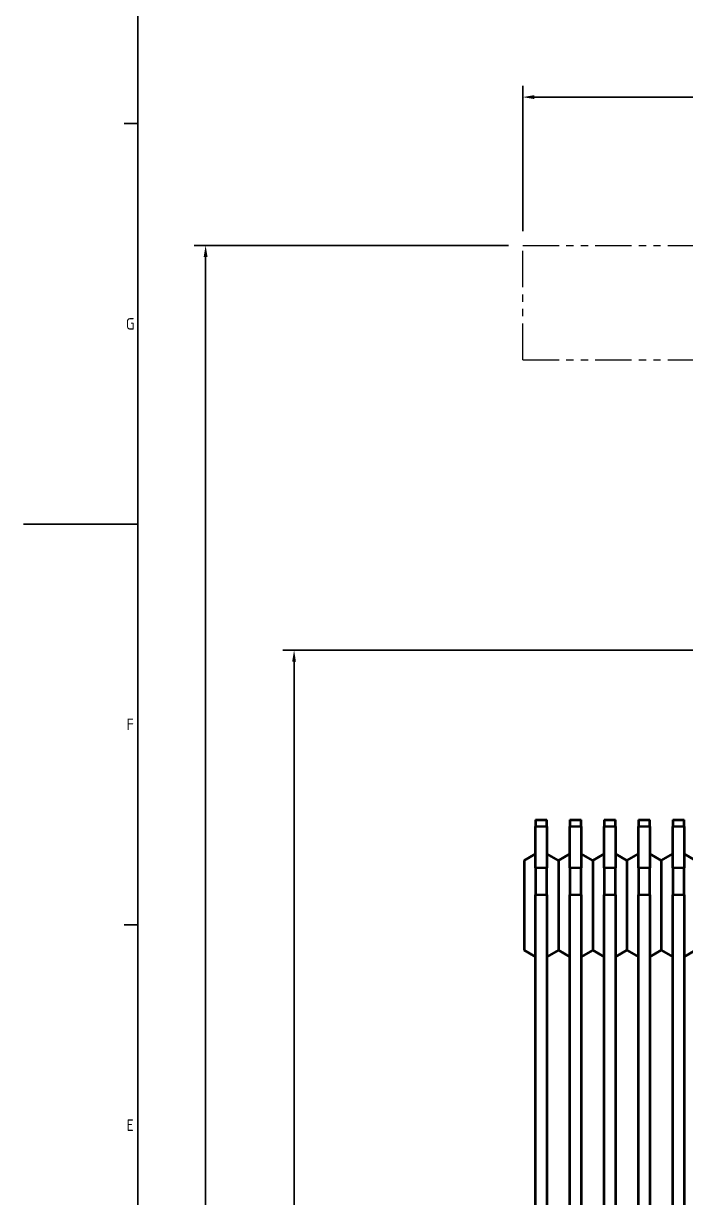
# Model space of a CAD drawing. Header units: millimetres. Extents: x 0 to 5945, y 0 to 4205.
# Drawn here: x 0 to 579, y 1514 to 2540 of the extents above; entities that cross this region are included whole.
import ezdxf

# ---------------------------------------------------------------- set-up
doc = ezdxf.new("R2010")
doc.units = ezdxf.units.MM
doc.header["$LTSCALE"] = 5
doc.linetypes.add('PHANTOM', pattern=[63.5, 31.75, -6.35, 6.35, -6.35, 6.35, -6.35])
doc.layers.get('0').update_dxf_attribs({"color": 3, "lineweight": 25})
for name, color, linetype, lineweight in [('가시적인 것(ISO)', 3, 'Continuous', 40), ('가시적인 좁은 것(ISO)', 3, 'Continuous', 35), ('경계(ISO)', 7, 'Continuous', 25), ('참조(ISO)', 6, 'Continuous', 35), ('치수(ISO)', 2, 'Continuous', 25)]:
    doc.layers.add(name, color=color, linetype=linetype, lineweight=lineweight)
doc.styles.add('문자 텍스트_PSTEK_POSCO', font='isocp.shx')
doc.styles.add('치수 텍스트_PSTEK_POSCO', font='isocp.shx')
doc.dimstyles.new('치수_PSTEK_POSCO', dxfattribs={"dimscale": 5, "dimtxt": 3, "dimasz": 2, "dimexe": 2, "dimexo": 2.5, "dimgap": 1, "dimtad": 1, "dimrnd": 1e-08, "dimdsep": 46, "dimtxsty": '치수 텍스트_PSTEK_POSCO', "dimcen": 0.09, "dimdle": 10, "dimclrd": 7, "dimclre": 7, "dimclrt": 2, "dimadec": 1, "dimazin": 2, "dimtfac": 1, "dimtmove": 0, "dimatfit": 3, "dimfxl": 0, "dimtolj": 1, "dimlwd": -1, "dimlwe": -1, "dimarcsym": 0})

# ---------------------------------------------------------------- blocks, each defined once
blk = doc.blocks.new('경계 Default Border')
at = {"layer": '경계(ISO)'}
for p, q in [((20, 490.58), (17.6, 490.58)), ((20, 350.42), (17.6, 350.42))]:
    blk.add_line(p, q, dxfattribs=at)
at = {"layer": '경계(ISO)', "flags": 128}
for points in [[(20, 20), (20, 821)], [(0, 420.5), (20, 420.5)]]:
    blk.add_lwpolyline(points, dxfattribs=at)
at = {"layer": '경계(ISO)', "color": 2, "char_height": 2, "attachment_point": 7, "style": '문자 텍스트_PSTEK_POSCO'}
for s, insert in [('G', (17.92, 454.52)), ('F', (18.03, 384.46)), ('E', (18.03, 314.36))]:
    blk.add_mtext(s, dxfattribs=dict(at, insert=insert))
blk = doc.blocks.new('*D44')
at = {"layer": 'Defpoints', "color": 0}
for p in [(236.7, 1992.2), (696.7, 1992.2), (286.7, 604)]:
    blk.add_point(p, dxfattribs=at)
at = {"layer": '치수(ISO)', "color": 7}
for p, q in [((684.2, 1992.2), (226.7, 1992.2)), ((236.7, 614), (236.7, 1982.2)), ((274.2, 604), (226.7, 604))]:
    blk.add_line(p, q, dxfattribs=at)
for points in [[(235, 1982.2), (238.3, 1982.2), (236.7, 1992.2)], [(235, 614), (238.3, 614), (236.7, 604)]]:
    blk.add_solid(points, dxfattribs=at)
at = {"layer": '치수(ISO)', "color": 2, "insert": (224.2, 1260.4), "char_height": 15, "attachment_point": 4, "rotation": 90, "style": '치수 텍스트_PSTEK_POSCO'}
blk.add_mtext('\\A1;1388.2', dxfattribs=at)
blk = doc.blocks.new('*D54')
at = {"layer": 'Defpoints', "color": 0}
for p in [(1386.7, 2475.9), (436.7, 2346.2), (1386.7, 2346.2)]:
    blk.add_point(p, dxfattribs=at)
at = {"layer": '치수(ISO)', "color": 7}
for p, q in [((436.7, 2358.7), (436.7, 2485.9)), ((1386.7, 2358.7), (1386.7, 2485.9)), ((446.7, 2475.9), (1376.7, 2475.9))]:
    blk.add_line(p, q, dxfattribs=at)
for points in [[(446.7, 2477.6), (446.7, 2474.2), (436.7, 2475.9)], [(1376.7, 2477.6), (1376.7, 2474.2), (1386.7, 2475.9)]]:
    blk.add_solid(points, dxfattribs=at)
at = {"layer": '치수(ISO)', "color": 2, "insert": (897.8, 2488.4), "char_height": 15, "attachment_point": 4, "style": '치수 텍스트_PSTEK_POSCO'}
blk.add_mtext('\\A1;950', dxfattribs=at)
blk = doc.blocks.new('*D55')
at = {"layer": 'Defpoints', "color": 0}
for p in [(159.3, 2346.2), (436.7, 2346.2), (286.7, 604)]:
    blk.add_point(p, dxfattribs=at)
at = {"layer": '치수(ISO)', "color": 7}
for p, q in [((424.2, 2346.2), (149.3, 2346.2)), ((159.3, 614), (159.3, 2336.2)), ((274.2, 604), (149.3, 604))]:
    blk.add_line(p, q, dxfattribs=at)
for points in [[(157.6, 2336.2), (161, 2336.2), (159.3, 2346.2)], [(157.6, 614), (161, 614), (159.3, 604)]]:
    blk.add_solid(points, dxfattribs=at)
at = {"layer": '치수(ISO)', "color": 2, "insert": (146.8, 1449.1), "char_height": 15, "attachment_point": 4, "rotation": 90, "style": '치수 텍스트_PSTEK_POSCO'}
blk.add_mtext('\\A1;1742.2', dxfattribs=at)

msp = doc.modelspace()

# ---------------------------------------------------------------- linework, layer by layer
at = {"layer": '가시적인 것(ISO)'}
for p, q in [((447.8517, 1843.9862), (447.8517, 1837.9555)), ((447.8517, 1843.9862), (457.8517, 1843.9862)), ((447.8517, 1801.7956), (447.8517, 1837.9555)), ((457.8517, 1837.9555), (457.8517, 1843.9862)), ((457.8517, 1837.9555), (457.8517, 1801.7956)), ((477.8517, 1843.9862), (477.8517, 1837.9555)), ((477.8517, 1843.9862), (487.8517, 1843.9862)), ((477.8517, 1801.7956), (477.8517, 1837.9555)), ((487.8517, 1837.9555), (487.8517, 1843.9862)), ((487.8517, 1837.9555), (487.8517, 1801.7956)), ((507.8517, 1843.9862), (507.8517, 1837.9555)), ((507.8517, 1843.9862), (517.8517, 1843.9862)), ((507.8517, 1801.7956), (507.8517, 1837.9555)), ((517.8517, 1837.9555), (517.8517, 1843.9862)), ((517.8517, 1837.9555), (517.8517, 1801.7956)), ((537.8517, 1843.9862), (537.8517, 1837.9555)), ((537.8517, 1843.9862), (547.8517, 1843.9862)), ((537.8517, 1801.7956), (537.8517, 1837.9555)), ((547.8517, 1837.9555), (547.8517, 1843.9862)), ((547.8517, 1837.9555), (547.8517, 1801.7956)), ((567.8517, 1843.9862), (567.8517, 1837.9555)), ((567.8517, 1843.9862), (577.8517, 1843.9862)), ((567.8517, 1801.7956), (567.8517, 1837.9555)), ((577.8517, 1837.9555), (577.8517, 1843.9862)), ((577.8517, 1837.9555), (577.8517, 1801.7956)), ((437.8517, 1808.2127), (447.8517, 1813.9862)), ((437.8517, 1808.2127), (437.8517, 1729.7598)), ((467.8517, 1808.2127), (457.8517, 1813.9862)), ((467.8517, 1808.2127), (477.8517, 1813.9862)), ((467.8517, 1808.2127), (467.8517, 1729.7598)), ((497.8517, 1808.2127), (487.8517, 1813.9862)), ((497.8517, 1808.2127), (507.8517, 1813.9862)), ((497.8517, 1808.2127), (497.8517, 1729.7598)), ((527.8517, 1808.2127), (517.8517, 1813.9862)), ((527.8517, 1808.2127), (537.8517, 1813.9862)), ((527.8517, 1808.2127), (527.8517, 1729.7598)), ((557.8517, 1808.2127), (547.8517, 1813.9862)), ((557.8517, 1808.2127), (567.8517, 1813.9862)), ((557.8517, 1808.2127), (557.8517, 1729.7598)), ((587.8517, 1808.2127), (577.8517, 1813.9862)), ((447.8517, 1801.7956), (447.8517, 1778.3033)), ((457.8517, 1778.3033), (457.8517, 1801.7956)), ((477.8517, 1801.7956), (477.8517, 1778.3033)), ((487.8517, 1778.3033), (487.8517, 1801.7956)), ((507.8517, 1801.7956), (507.8517, 1778.3033)), ((517.8517, 1778.3033), (517.8517, 1801.7956)), ((537.8517, 1801.7956), (537.8517, 1778.3033)), ((547.8517, 1778.3033), (547.8517, 1801.7956)), ((567.8517, 1801.7956), (567.8517, 1778.3033)), ((577.8517, 1778.3033), (577.8517, 1801.7956)), ((447.8517, 809.6692), (447.8517, 1778.3033)), ((457.8517, 1778.3033), (457.8517, 809.6692)), ((477.8517, 809.6692), (477.8517, 1778.3033)), ((487.8517, 1778.3033), (487.8517, 809.6692)), ((507.8517, 809.6692), (507.8517, 1778.3033)), ((517.8517, 1778.3033), (517.8517, 809.6692)), ((537.8517, 809.6692), (537.8517, 1778.3033)), ((547.8517, 1778.3033), (547.8517, 809.6692)), ((567.8517, 809.6692), (567.8517, 1778.3033)), ((577.8517, 1778.3033), (577.8517, 809.6692)), ((437.8517, 1729.7598), (447.8517, 1723.9862)), ((467.8517, 1729.7598), (457.8517, 1723.9862)), ((467.8517, 1729.7598), (477.8517, 1723.9862)), ((497.8517, 1729.7598), (487.8517, 1723.9862)), ((497.8517, 1729.7598), (507.8517, 1723.9862)), ((527.8517, 1729.7598), (517.8517, 1723.9862)), ((527.8517, 1729.7598), (537.8517, 1723.9862)), ((557.8517, 1729.7598), (547.8517, 1723.9862)), ((557.8517, 1729.7598), (567.8517, 1723.9862)), ((587.8517, 1729.7598), (577.8517, 1723.9862))]:
    msp.add_line(p, q, dxfattribs=at)
at = {"layer": '가시적인 좁은 것(ISO)'}
for p, q in [((457.8517, 1837.9555), (447.8517, 1837.9555)), ((487.8517, 1837.9555), (477.8517, 1837.9555)), ((517.8517, 1837.9555), (507.8517, 1837.9555)), ((547.8517, 1837.9555), (537.8517, 1837.9555)), ((577.8517, 1837.9555), (567.8517, 1837.9555)), ((457.8517, 1801.7956), (447.8517, 1801.7956)), ((487.8517, 1801.7956), (477.8517, 1801.7956)), ((517.8517, 1801.7956), (507.8517, 1801.7956)), ((547.8517, 1801.7956), (537.8517, 1801.7956)), ((577.8517, 1801.7956), (567.8517, 1801.7956)), ((457.8517, 1778.3033), (447.8517, 1778.3033)), ((487.8517, 1778.3033), (477.8517, 1778.3033)), ((517.8517, 1778.3033), (507.8517, 1778.3033)), ((547.8517, 1778.3033), (537.8517, 1778.3033)), ((577.8517, 1778.3033), (567.8517, 1778.3033))]:
    msp.add_line(p, q, dxfattribs=at)
at = {"layer": '참조(ISO)', "color": 6, "linetype": 'PHANTOM', "lineweight": 0, "ltscale": 0.2}
for p, q in [((436.6517, 2346.1862), (1386.6517, 2346.1862)), ((436.6517, 2246.1862), (436.6517, 2346.1862)), ((436.6517, 2246.1862), (1386.6517, 2246.1862))]:
    msp.add_line(p, q, dxfattribs=at)

# ---------------------------------------------------------------- block references
at = {"xscale": 5, "yscale": 5, "zscale": 5}
msp.add_blockref('경계 Default Border', (0, 0), dxfattribs=at)

# ---------------------------------------------------------------- dimensions: what is measured, and where the dimension line sits
at = {"layer": '치수(ISO)', "color": 7}
for base, p1, p2, angle, picture, middle in [((1386.6517, 2475.9081), (436.6517, 2346.1862), (1386.6517, 2346.1862), 180, '*D54', (911.6517, 2475.9081)), ((159.3029, 2346.1862), (286.6517, 603.9862), (436.6517, 2346.1862), 270, '*D55', (159.3029, 1475.0862)), ((236.6517, 1992.1862), (286.6517, 603.9862), (696.6517, 1992.1862), 270, '*D44', (236.6517, 1285.5862))]:
    dim = msp.add_linear_dim(base=base, p1=p1, p2=p2, angle=angle, dimstyle='치수_PSTEK_POSCO', override={"dimdec": 2, "dimtp": 0, "dimtm": 0, "dimtdec": 2, "dimtofl": 0, "dimatfit": 1}, dxfattribs=at)
    dim.commit()
    dim.dimension.update_dxf_attribs({"geometry": picture, "text_midpoint": middle, "dimtype": 160})

doc.saveas('drawing.dxf')
